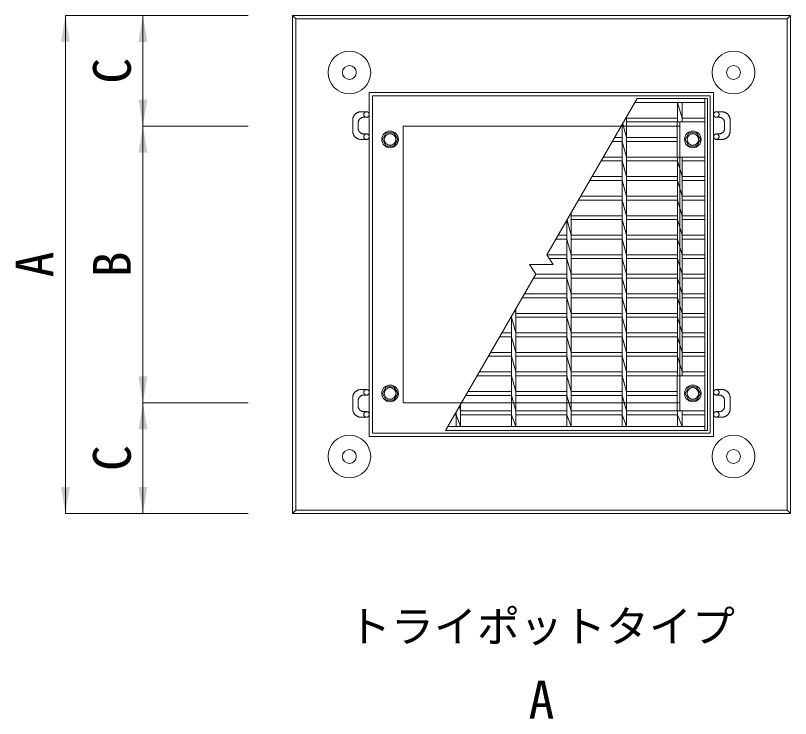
# Model space of a CAD drawing. Units: millimetres, scale not verified. Extents: x 3819 to 56619, y -16688 to 1396.
# Drawn here: x 49069 to 50469, y -6521 to -5250 of the extents above; entities that cross this region are included whole.
import ezdxf
from ezdxf.enums import TextEntityAlignment as Align

# ---------------------------------------------------------------- set-up
doc = ezdxf.new("R2010")
doc.units = ezdxf.units.MM
doc.header["$LTSCALE"] = 50
doc.linetypes.add('USER2', pattern=[2, 1, -1])
doc.layers.add('0_2', color=7, linetype='Continuous')
for name, color, linetype, lineweight in [('受枠', 3, 'USER2', 5), ('寸法線', 7, 'Continuous', 13), ('集水桝', 1, 'Continuous', 5), ('ｲﾝｻｰﾄ', 3, 'Continuous', 9), ('ｸﾞﾚｰﾁﾝｸﾞ', 7, 'Continuous', 5)]:
    doc.layers.add(name, color=color, linetype=linetype, lineweight=lineweight)
doc.styles.add('ＭＳ ゴシック', font='')
doc.styles.get('ＭＳ ゴシック').set_extended_font_data('MS Gothic')

# ---------------------------------------------------------------- blocks, each defined once
blk = doc.blocks.new('filled_arrow')
at = {"color": 0, "linetype": 'Continuous', "lineweight": -2}
blk.add_solid([(7.5, 1.25), (0, 0), (7.5, -1.25)], dxfattribs=at)

msp = doc.modelspace()

# ---------------------------------------------------------------- linework, layer by layer
at = {"layer": '受枠', "linetype": 'Continuous', "lineweight": 9}
for p, q in [((49707.93, -5389.17), (49707.93, -6011.17)), ((49707.93, -5389.17), (50329.93, -5389.17)), ((50329.93, -5389.17), (50329.93, -6011.17)), ((49713.93, -5395.17), (49713.93, -6005.17)), ((49713.93, -5395.17), (50323.93, -5395.17)), ((50323.93, -5395.17), (50323.93, -6005.17)), ((49713.93, -6005.17), (50323.93, -6005.17)), ((49707.93, -6011.17), (50329.93, -6011.17))]:
    msp.add_line(p, q, dxfattribs=at)
at = {"layer": '受枠'}
for p, q in [((49692.93, -5424.17), (49702.93, -5424.17)), ((50344.93, -5424.17), (50334.93, -5424.17)), ((49677.93, -5459.17), (49677.93, -5439.17)), ((49687.93, -5454.17), (49687.93, -5444.17)), ((49697.93, -5434.17), (49702.93, -5434.17)), ((50339.93, -5434.17), (50334.93, -5434.17)), ((50349.93, -5454.17), (50349.93, -5444.17)), ((50359.93, -5459.17), (50359.93, -5439.17)), ((49692.93, -5474.17), (49702.93, -5474.17)), ((49697.93, -5464.17), (49702.93, -5464.17)), ((50339.93, -5464.17), (50334.93, -5464.17)), ((50344.93, -5474.17), (50334.93, -5474.17)), ((49692.93, -5926.17), (49702.93, -5926.17)), ((49697.93, -5936.17), (49702.93, -5936.17)), ((50344.93, -5926.17), (50334.93, -5926.17)), ((50339.93, -5936.17), (50334.93, -5936.17)), ((49677.93, -5941.17), (49677.93, -5961.17)), ((49687.93, -5946.17), (49687.93, -5956.17)), ((50349.93, -5946.17), (50349.93, -5956.17)), ((50359.93, -5941.17), (50359.93, -5961.17)), ((49692.93, -5976.17), (49702.93, -5976.17)), ((49697.93, -5966.17), (49702.93, -5966.17)), ((50339.93, -5966.17), (50334.93, -5966.17)), ((50344.93, -5976.17), (50334.93, -5976.17))]:
    msp.add_line(p, q, dxfattribs=at)
at = {"layer": '受枠', "linetype": 'Continuous'}
for points in [[(49738.51, -5486.17), (49731.58, -5474.17), (49738.51, -5462.17), (49752.36, -5462.17), (49759.29, -5474.17), (49752.36, -5486.17)], [(50285.51, -5486.17), (50278.58, -5474.17), (50285.51, -5462.17), (50299.36, -5462.17), (50306.29, -5474.17), (50299.36, -5486.17)], [(49738.51, -5945.17), (49731.58, -5933.17), (49738.51, -5921.17), (49752.36, -5921.17), (49759.29, -5933.17), (49752.36, -5945.17)], [(50285.51, -5945.17), (50278.58, -5933.17), (50285.51, -5921.17), (50299.36, -5921.17), (50306.29, -5933.17), (50299.36, -5945.17)]]:
    msp.add_lwpolyline(points, close=True, dxfattribs=at)
at = {"layer": '受枠'}
for centre in [(49702.93, -5429.17), (50334.93, -5429.17), (49702.93, -5469.17), (50334.93, -5469.17), (49702.93, -5931.17), (50334.93, -5931.17), (49702.93, -5971.17), (50334.93, -5971.17)]:
    msp.add_circle(centre, 5, dxfattribs=at)
at = {"layer": '受枠', "linetype": 'Continuous'}
for centre, radius in [((49745.43, -5474.17), 15), ((50292.43, -5474.17), 15), ((49745.43, -5474.17), 10.39), ((50292.43, -5474.17), 10.39), ((49745.43, -5933.17), 15), ((50292.43, -5933.17), 15), ((49745.43, -5933.17), 10.39), ((50292.43, -5933.17), 10.39)]:
    msp.add_circle(centre, radius, dxfattribs=at)
at = {"layer": '受枠'}
for centre, radius, start, end in [((49692.93, -5439.17), 15, 90, 180), ((50344.93, -5439.17), 15, 0, 90), ((49697.93, -5444.17), 10, 90, 180), ((50339.93, -5444.17), 10, 0, 90), ((49692.93, -5459.17), 15, 180, 270), ((49697.93, -5454.17), 10, 180, 270), ((50339.93, -5454.17), 10, 270, 0), ((50344.93, -5459.17), 15, 270, 0), ((49692.93, -5941.17), 15, 90, 180), ((49697.93, -5946.17), 10, 90, 180), ((50339.93, -5946.17), 10, 0, 90), ((50344.93, -5941.17), 15, 0, 90), ((49692.93, -5961.17), 15, 180, 270), ((49697.93, -5956.17), 10, 180, 270), ((50339.93, -5956.17), 10, 270, 0), ((50344.93, -5961.17), 15, 270, 0)]:
    msp.add_arc(centre, radius, start, end, dxfattribs=at)
at = {"layer": '寸法線'}
for p, q in [((49158.93, -5250.17), (49158.93, -6150.17)), ((49488.93, -5250.17), (49158.93, -5250.17)), ((49298.93, -5250.17), (49298.93, -5450.17)), ((49488.93, -5250.17), (49298.93, -5250.17)), ((49488.93, -5450.17), (49298.93, -5450.17)), ((49298.93, -5450.17), (49298.93, -5950.17)), ((49488.93, -5450.17), (49298.93, -5450.17)), ((49488.93, -5950.17), (49298.93, -5950.17)), ((49298.93, -5950.17), (49298.93, -6150.17)), ((49488.93, -5950.17), (49298.93, -5950.17)), ((49488.93, -6150.17), (49158.93, -6150.17)), ((49488.93, -6150.17), (49298.93, -6150.17))]:
    msp.add_line(p, q, dxfattribs=at)
at = {"layer": '集水桝', "lineweight": 20}
for p, q in [((49568.93, -5250.17), (49568.93, -6150.17)), ((49568.93, -5250.17), (50468.93, -5250.17)), ((50468.93, -5250.17), (50468.93, -6150.17)), ((49768.93, -5450.17), (49768.93, -5950.17)), ((49768.93, -5450.17), (50268.93, -5450.17)), ((50268.93, -5450.17), (50268.93, -5950.17)), ((49768.93, -5950.17), (50268.93, -5950.17)), ((49568.93, -6150.17), (50468.93, -6150.17))]:
    msp.add_line(p, q, dxfattribs=at)
at = {"layer": '集水桝'}
for p, q in [((49568.93, -5250.17), (49574.93, -5256.17)), ((50462.93, -5256.17), (50468.93, -5250.17)), ((49574.93, -5256.17), (49574.93, -6144.17)), ((49574.93, -5256.17), (50462.93, -5256.17)), ((50462.93, -5256.17), (50462.93, -6144.17)), ((49568.93, -6150.17), (49574.93, -6144.17)), ((49574.93, -6144.17), (50462.93, -6144.17)), ((50462.93, -6144.17), (50468.93, -6150.17))]:
    msp.add_line(p, q, dxfattribs=at)
at = {"layer": 'ｲﾝｻｰﾄ'}
for centre, radius in [((49671.93, -5353.17), 38.5), ((50365.93, -5353.17), 38.5), ((49671.93, -5353.17), 12.5), ((50365.93, -5353.17), 12.5), ((49671.93, -6047.17), 38.5), ((50365.93, -6047.17), 38.5), ((49671.93, -6047.17), 12.5), ((50365.93, -6047.17), 12.5)]:
    msp.add_circle(centre, radius, dxfattribs=at)
at = {"layer": 'ｸﾞﾚｰﾁﾝｸﾞ'}
for p, q in [((50028.93, -5682.85), (50192.14, -5400.17)), ((50192.14, -5400.17), (50318.93, -5400.17)), ((50314.43, -5400.17), (50314.43, -6000.17)), ((50318.93, -5400.17), (50318.93, -6000.17)), ((50188.1, -5407.17), (50314.43, -5407.17)), ((50264.93, -5407.17), (50264.93, -5442.47)), ((50264.93, -5407.17), (50272.93, -5435.47)), ((50272.93, -5407.17), (50272.93, -5442.47)), ((50165.85, -5445.71), (50172.93, -5470.77)), ((50172.55, -5434.11), (50172.93, -5435.47)), ((50172.93, -5433.44), (50172.93, -5993.17)), ((50172.93, -5435.47), (50264.93, -5435.47)), ((50172.93, -5442.47), (50314.43, -5442.47)), ((50264.43, -5442.47), (50264.43, -5506.07)), ((50268.93, -5442.47), (50268.93, -5506.07)), ((50272.93, -5435.47), (50314.43, -5435.47)), ((50164.93, -5447.3), (50164.93, -5993.17)), ((50151.38, -5470.77), (50164.93, -5470.77)), ((50172.93, -5470.77), (50264.43, -5470.77)), ((50147.34, -5477.77), (50164.93, -5477.77)), ((50164.93, -5477.77), (50172.93, -5506.07)), ((50172.93, -5477.77), (50264.43, -5477.77)), ((50126.96, -5513.07), (50164.93, -5513.07)), ((50131, -5506.07), (50164.93, -5506.07)), ((50164.93, -5513.07), (50172.93, -5541.37)), ((50172.93, -5506.07), (50314.43, -5506.07)), ((50172.93, -5513.07), (50264.93, -5513.07)), ((50264.93, -5506.07), (50264.93, -5901.37)), ((50264.93, -5513.07), (50272.93, -5541.37)), ((50272.93, -5506.07), (50272.93, -5901.37)), ((50272.93, -5513.07), (50314.43, -5513.07)), ((50110.62, -5541.37), (50164.93, -5541.37)), ((50172.93, -5541.37), (50264.93, -5541.37)), ((50272.93, -5541.37), (50314.43, -5541.37)), ((50106.58, -5548.37), (50164.93, -5548.37)), ((50164.93, -5548.37), (50172.93, -5576.67)), ((50172.93, -5548.37), (50264.93, -5548.37)), ((50264.93, -5548.37), (50272.93, -5576.67)), ((50272.93, -5548.37), (50314.43, -5548.37)), ((50086.2, -5583.67), (50164.93, -5583.67)), ((50090.24, -5576.67), (50164.93, -5576.67)), ((50164.93, -5583.67), (50172.93, -5611.97)), ((50172.93, -5576.67), (50264.93, -5576.67)), ((50172.93, -5583.67), (50264.93, -5583.67)), ((50264.93, -5583.67), (50272.93, -5611.97)), ((50272.93, -5576.67), (50314.43, -5576.67)), ((50272.93, -5583.67), (50314.43, -5583.67)), ((50071.92, -5608.4), (50072.93, -5611.97)), ((50072.93, -5606.64), (50072.93, -5993.17)), ((50072.93, -5611.97), (50164.93, -5611.97)), ((50172.93, -5611.97), (50264.93, -5611.97)), ((50272.93, -5611.97), (50314.43, -5611.97)), ((50064.93, -5620.5), (50064.93, -5993.17)), ((50065.22, -5620), (50072.93, -5647.27)), ((50072.93, -5618.97), (50164.93, -5618.97)), ((50164.93, -5618.97), (50172.93, -5647.27)), ((50172.93, -5618.97), (50264.93, -5618.97)), ((50264.93, -5618.97), (50272.93, -5647.27)), ((50272.93, -5618.97), (50314.43, -5618.97)), ((50045.44, -5654.27), (50064.93, -5654.27)), ((50049.48, -5647.27), (50064.93, -5647.27)), ((50064.93, -5654.27), (50072.93, -5682.57)), ((50072.93, -5647.27), (50164.93, -5647.27)), ((50072.93, -5654.27), (50164.93, -5654.27)), ((50164.93, -5654.27), (50172.93, -5682.57)), ((50172.93, -5647.27), (50264.93, -5647.27)), ((50172.93, -5654.27), (50264.93, -5654.27)), ((50264.93, -5654.27), (50272.93, -5682.57)), ((50272.93, -5647.27), (50314.43, -5647.27)), ((50272.93, -5654.27), (50314.43, -5654.27)), ((50040.37, -5700.17), (50028.93, -5682.85)), ((50029.1, -5682.57), (50064.93, -5682.57)), ((50072.93, -5682.57), (50164.93, -5682.57)), ((50172.93, -5682.57), (50264.93, -5682.57)), ((50272.93, -5682.57), (50314.43, -5682.57)), ((50033.37, -5689.57), (50064.93, -5689.57)), ((50064.93, -5689.57), (50072.93, -5717.87)), ((50072.93, -5689.57), (50164.93, -5689.57)), ((50164.93, -5689.57), (50172.93, -5717.87)), ((50172.93, -5689.57), (50264.93, -5689.57)), ((50264.93, -5689.57), (50272.93, -5717.87)), ((50272.93, -5689.57), (50314.43, -5689.57)), ((50008.93, -5717.5), (49997.5, -5700.17)), ((49997.5, -5700.17), (50040.37, -5700.17)), ((49845.73, -6000.17), (50008.93, -5717.5)), ((50004.67, -5724.87), (50064.93, -5724.87)), ((50008.72, -5717.87), (50064.93, -5717.87)), ((50064.93, -5724.87), (50072.93, -5753.17)), ((50072.93, -5717.87), (50164.93, -5717.87)), ((50072.93, -5724.87), (50164.93, -5724.87)), ((50164.93, -5724.87), (50172.93, -5753.17)), ((50172.93, -5717.87), (50264.93, -5717.87)), ((50172.93, -5724.87), (50264.93, -5724.87)), ((50264.93, -5724.87), (50272.93, -5753.17)), ((50272.93, -5717.87), (50314.43, -5717.87)), ((50272.93, -5724.87), (50314.43, -5724.87)), ((49988.34, -5753.17), (50064.93, -5753.17)), ((50072.93, -5753.17), (50164.93, -5753.17)), ((50172.93, -5753.17), (50264.93, -5753.17)), ((50272.93, -5753.17), (50314.43, -5753.17)), ((49984.29, -5760.17), (50064.93, -5760.17)), ((50064.93, -5760.17), (50072.93, -5788.47)), ((50072.93, -5760.17), (50164.93, -5760.17)), ((50164.93, -5760.17), (50172.93, -5788.47)), ((50172.93, -5760.17), (50264.93, -5760.17)), ((50264.93, -5760.17), (50272.93, -5788.47)), ((50272.93, -5760.17), (50314.43, -5760.17)), ((49971.3, -5782.68), (49972.93, -5788.47)), ((49972.93, -5779.85), (49972.93, -5993.17)), ((49963.91, -5795.47), (49964.93, -5795.47)), ((49964.93, -5793.71), (49964.93, -5993.17)), ((49964.93, -5795.47), (49972.93, -5823.77)), ((49972.93, -5788.47), (50064.93, -5788.47)), ((49972.93, -5795.47), (50064.93, -5795.47)), ((50064.93, -5795.47), (50072.93, -5823.77)), ((50072.93, -5788.47), (50164.93, -5788.47)), ((50072.93, -5795.47), (50164.93, -5795.47)), ((50164.93, -5795.47), (50172.93, -5823.77)), ((50172.93, -5788.47), (50264.93, -5788.47)), ((50172.93, -5795.47), (50264.93, -5795.47)), ((50264.93, -5795.47), (50272.93, -5823.77)), ((50272.93, -5788.47), (50314.43, -5788.47)), ((50272.93, -5795.47), (50314.43, -5795.47)), ((49947.57, -5823.77), (49964.93, -5823.77)), ((49972.93, -5823.77), (50064.93, -5823.77)), ((50072.93, -5823.77), (50164.93, -5823.77)), ((50172.93, -5823.77), (50264.93, -5823.77)), ((50272.93, -5823.77), (50314.43, -5823.77)), ((49943.53, -5830.77), (49964.93, -5830.77)), ((49964.93, -5830.77), (49972.93, -5859.07)), ((49972.93, -5830.77), (50064.93, -5830.77)), ((50064.93, -5830.77), (50072.93, -5859.07)), ((50072.93, -5830.77), (50164.93, -5830.77)), ((50164.93, -5830.77), (50172.93, -5859.07)), ((50172.93, -5830.77), (50264.93, -5830.77)), ((50264.93, -5830.77), (50272.93, -5859.07)), ((50272.93, -5830.77), (50314.43, -5830.77)), ((49923.15, -5866.07), (49964.93, -5866.07)), ((49927.19, -5859.07), (49964.93, -5859.07)), ((49964.93, -5866.07), (49972.93, -5894.37)), ((49972.93, -5859.07), (50064.93, -5859.07)), ((49972.93, -5866.07), (50064.93, -5866.07)), ((50064.93, -5866.07), (50072.93, -5894.37)), ((50072.93, -5859.07), (50164.93, -5859.07)), ((50072.93, -5866.07), (50164.93, -5866.07)), ((50164.93, -5866.07), (50172.93, -5894.37)), ((50172.93, -5859.07), (50264.93, -5859.07)), ((50172.93, -5866.07), (50264.93, -5866.07)), ((50264.93, -5866.07), (50272.93, -5894.37)), ((50272.93, -5859.07), (50314.43, -5859.07)), ((50272.93, -5866.07), (50314.43, -5866.07)), ((49906.81, -5894.37), (49964.93, -5894.37)), ((49972.93, -5894.37), (50064.93, -5894.37)), ((50072.93, -5894.37), (50164.93, -5894.37)), ((50172.93, -5894.37), (50264.93, -5894.37)), ((50272.93, -5894.37), (50314.43, -5894.37)), ((49902.77, -5901.37), (49964.93, -5901.37)), ((49964.93, -5901.37), (49972.93, -5929.67)), ((49972.93, -5901.37), (50064.93, -5901.37)), ((50064.93, -5901.37), (50072.93, -5929.67)), ((50072.93, -5901.37), (50164.93, -5901.37)), ((50164.93, -5901.37), (50172.93, -5929.67)), ((50172.93, -5901.37), (50314.43, -5901.37)), ((50264.43, -5901.37), (50264.43, -5964.97)), ((50268.93, -5901.37), (50268.93, -5964.97)), ((49882.39, -5936.67), (49964.93, -5936.67)), ((49886.43, -5929.67), (49964.93, -5929.67)), ((49964.93, -5936.67), (49972.93, -5964.97)), ((49972.93, -5929.67), (50064.93, -5929.67)), ((49972.93, -5936.67), (50064.93, -5936.67)), ((50064.93, -5936.67), (50072.93, -5964.97)), ((50072.93, -5929.67), (50164.93, -5929.67)), ((50072.93, -5936.67), (50164.93, -5936.67)), ((50164.93, -5936.67), (50172.93, -5964.97)), ((50172.93, -5929.67), (50264.43, -5929.67)), ((50172.93, -5936.67), (50264.43, -5936.67)), ((49870.67, -5956.97), (49872.93, -5964.97)), ((49872.93, -5953.05), (49872.93, -5993.17)), ((49862.01, -5971.97), (49864.93, -5971.97)), ((49864.93, -5966.91), (49864.93, -5993.17)), ((49864.93, -5971.97), (49872.93, -5993.17)), ((49872.93, -5964.97), (49964.93, -5964.97)), ((49872.93, -5971.97), (49964.93, -5971.97)), ((49964.93, -5971.97), (49972.93, -5993.17)), ((49972.93, -5964.97), (50064.93, -5964.97)), ((49972.93, -5971.97), (50064.93, -5971.97)), ((50064.93, -5971.97), (50072.93, -5993.17)), ((50072.93, -5964.97), (50164.93, -5964.97)), ((50072.93, -5971.97), (50164.93, -5971.97)), ((50164.93, -5971.97), (50172.93, -5993.17)), ((50172.93, -5964.97), (50314.43, -5964.97)), ((50172.93, -5971.97), (50264.93, -5971.97)), ((50264.93, -5964.97), (50264.93, -5993.17)), ((50264.93, -5971.97), (50272.93, -5993.17)), ((50272.93, -5964.97), (50272.93, -5993.17)), ((50272.93, -5971.97), (50314.43, -5971.97)), ((49845.73, -6000.17), (50318.93, -6000.17)), ((49849.77, -5993.17), (50314.43, -5993.17))]:
    msp.add_line(p, q, dxfattribs=at)

# ---------------------------------------------------------------- block references
at = {"layer": '寸法線', "xscale": 6.4, "yscale": 6.4}
for p, rotation in [((49158.93, -5250.17), 270), ((49298.93, -5250.17), 270), ((49298.93, -5450.17), 90), ((49298.93, -5450.17), 270), ((49298.93, -5950.17), 90), ((49298.93, -5950.17), 270), ((49158.93, -6150.17), 90), ((49298.93, -6150.17), 90)]:
    msp.add_blockref('filled_arrow', p, dxfattribs=dict(at, rotation=rotation))

# ---------------------------------------------------------------- texts
at = {"layer": '0_2', "style": 'ＭＳ ゴシック'}
msp.add_text('トライポットタイプ', height=56.96, dxfattribs=at).set_placement((50018.93, -6354.22), align=Align.MIDDLE_CENTER)
at = {"layer": '寸法線', "style": 'ＭＳ ゴシック'}
for s, p in [('C', (49242.93, -5350.17)), ('A', (49102.93, -5700.17)), ('B', (49242.93, -5700.17)), ('C', (49242.93, -6050.17))]:
    msp.add_text(s, height=68.36, rotation=90, dxfattribs=at).set_placement(p, align=Align.MIDDLE_CENTER)
msp.add_text('A', height=68.36, dxfattribs=at).set_placement((50018.93, -6486.56), align=Align.MIDDLE_CENTER)

doc.saveas('drawing.dxf')
